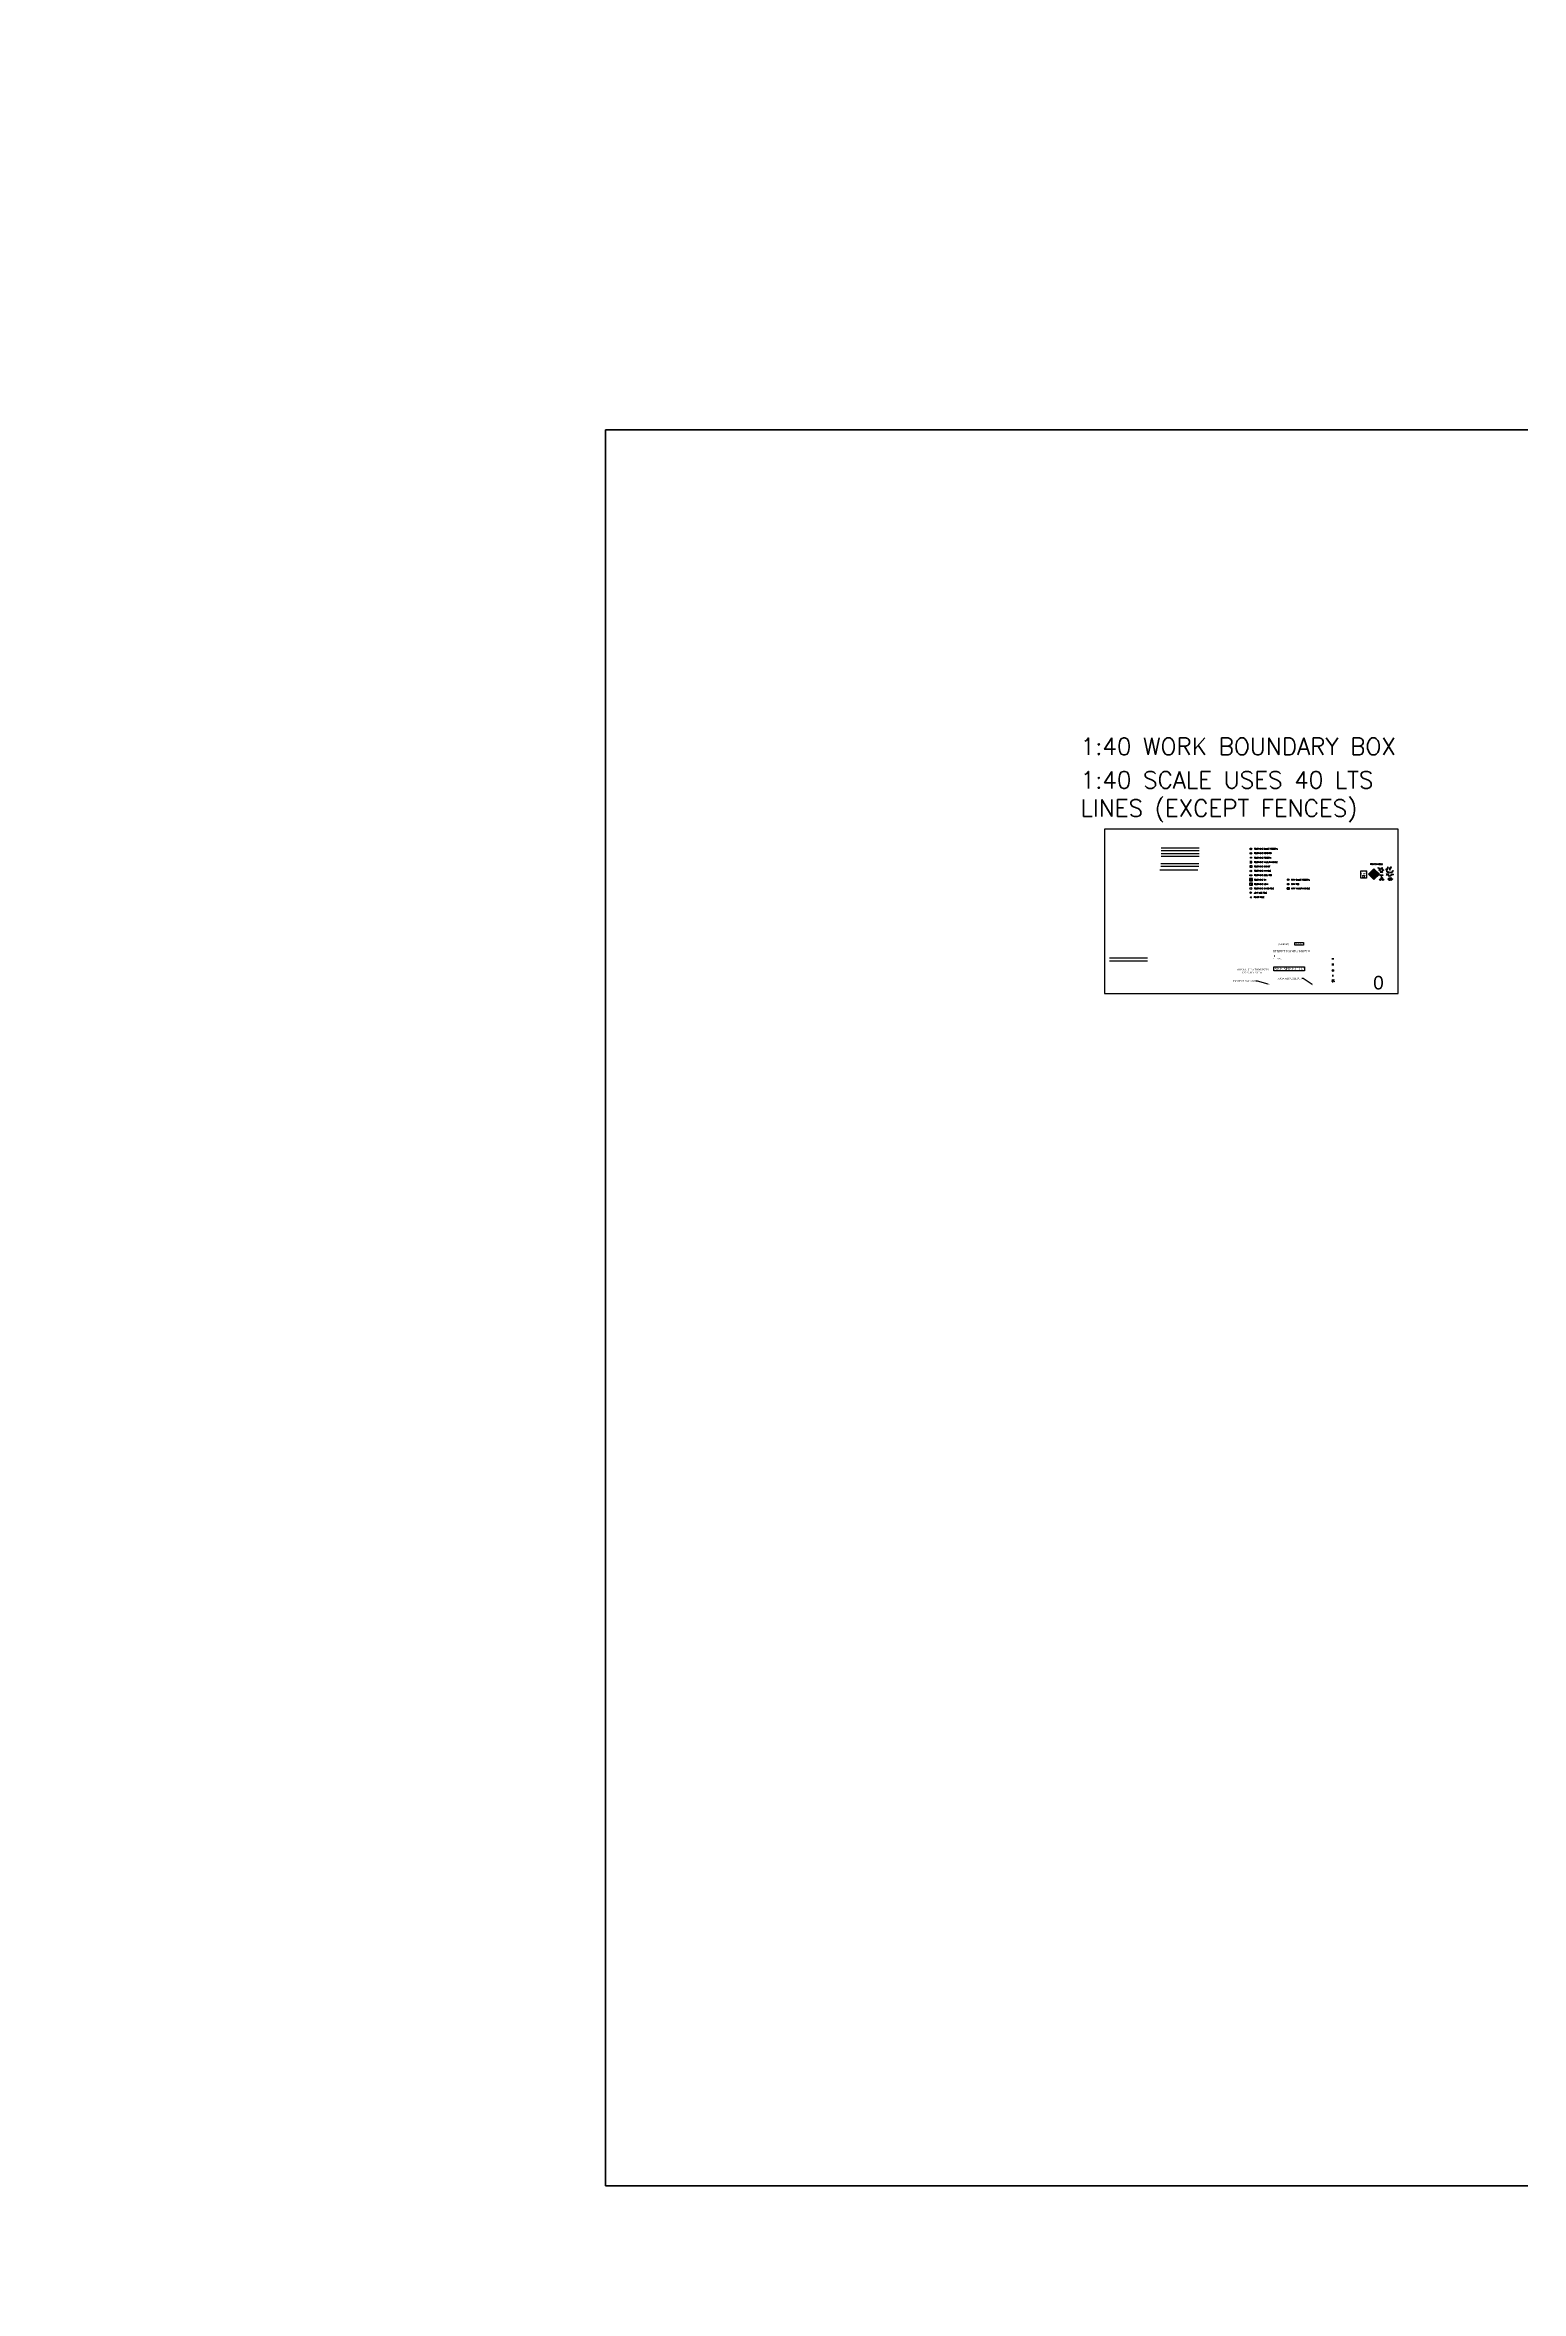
# Model space of a CAD drawing. Header units: feet. Extents: x 865220 to 2781189, y -2240498 to 970979.
# Drawn here: x 2764074 to 2767353, y 947088 to 952078 of the extents above; entities that cross this region are included whole.
import ezdxf
from ezdxf import colors
from ezdxf.entities.mleader import LeaderData, LeaderLine
from ezdxf.enums import TextEntityAlignment as Align
from ezdxf.lldxf.tags import DXFTag
from ezdxf.math import Vec2, Vec3

# ---------------------------------------------------------------- set-up
doc = ezdxf.new("R2010")
doc.units = ezdxf.units.FT
doc.header["$LTSCALE"] = 0.015
doc.header["$MEASUREMENT"] = 0
doc.set_wipeout_variables(frame=1)
for name, color, linetype in [('ADDRESS', 7, 'Continuous'), ('BOC', 7, 'BOC'), ('BORDER', 7, 'Continuous'), ('CATV STRUCT-EX', 30, 'CATV'), ('CENTER_LINE', 7, 'CL'), ('DETAIL', 7, 'Continuous'), ('DIMENSION-PROP', 7, 'Continuous'), ('EASEMENT', 7, 'EASEMENT'), ('ELEC STRUCT-EX', 1, 'Continuous'), ('EOP', 7, 'EOP'), ('F1', 112, 'F1'), ('FOOTAGE', 7, 'Continuous'), ('NOTES', 7, 'Continuous'), ('PUE', 7, 'PUE'), ('RUNNING LINE (AERIAL)', 10, 'Continuous'), ('RW', 174, 'RW'), ('STATIONING', 7, 'Continuous'), ('STREET NAME', 7, 'Continuous'), ('TAIL', 1, 'MST'), ('TEL LINE', 30, 'TEL'), ('TELEPHONE STRUCT-EX', 30, 'Continuous'), ('TELEPHONE STRUCT-PROP', 6, 'Continuous'), ('TRAFFIC LANE', 254, 'LANE')]:
    doc.layers.add(name, color=color, linetype=linetype)
doc.layers.add('RUNNING LINE (UNDERGROUND)', color=10, linetype='Continuous', lineweight=40)
doc.layers.add('WORK BOUNDARY', color=110, linetype='Continuous', lineweight=40)
doc.styles.add('Dimensions 100', font='arial.ttf')
doc.styles.add('Line', font='txt.shx', dxfattribs={"height": 3})
doc.styles.add('RS332', font='romans.shx', dxfattribs={"width": 0.8})
doc.styles.add('SIMPLEX', font='times.ttf', dxfattribs={"width": 0.8})
doc.styles.get("Standard").update_dxf_attribs({"font": 'times.ttf'})
doc.styles.add('Utilities', font='arial.ttf', dxfattribs={"height": 2.5})
tags = doc.linetypes.add('BOC', pattern='A,100,-5,["BOC",Line,S=1,R=0,X=0,Y=-1.5],-12', length=117).pattern_tags.tags
tags[6] = DXFTag(74, 10)
tags = doc.linetypes.add('CATV', pattern='A,20,-5,["CATV",Line,S=1,R=0,X=-2,Y=-1.5],-12', length=37).pattern_tags.tags
tags[6] = DXFTag(74, 10)
tags = doc.linetypes.add('CL', pattern='A,10,-8,8,-8,35,-8,8,-8,20,-5,["C/L",Line,S=1,R=0,X=0,Y=-1.5],-12,10', length=140).pattern_tags.tags
tags[22] = DXFTag(74, 10)
tags = doc.linetypes.add('EASEMENT', pattern='A,20,-4,4,-4,4,-4,4,-5,["ESMT",Line,S=1,R=0,X=-2,Y=-1.5],-12,4,-4', length=69).pattern_tags.tags
tags[18] = DXFTag(74, 10)
tags = doc.linetypes.add('EOP', pattern='A,100,-5,["EOP",Line,S=1,R=0,X=0,Y=-1.5],-12', length=117).pattern_tags.tags
tags[6] = DXFTag(74, 10)
tags = doc.linetypes.add('F1', pattern='A,15,-5,["F1",Line,S=1.5,R=0,X=0,Y=-1.5],-12', length=32).pattern_tags.tags
tags[6] = DXFTag(74, 10)
tags = doc.linetypes.add('LANE', pattern='A,10,-8,8,-8,8,-8,20,-5,["LANE",Line,S=1,R=0,X=0,Y=-1.5],-18,10', length=103).pattern_tags.tags
tags[18] = DXFTag(74, 10)
tags = doc.linetypes.add('MST', pattern='A,5,-5,5,-5,["TAIL",Line,S=1.5,R=0,X=0,Y=-1.5],-20', length=40).pattern_tags.tags
tags[10] = DXFTag(74, 10)
tags = doc.linetypes.add('PUE', pattern='A,20,-4,4,-4,4,-4,4,-5,["PUE",Line,S=1,R=0,X=0,Y=-1.5],-12,4,-4', length=69).pattern_tags.tags
tags[18] = DXFTag(74, 10)
tags = doc.linetypes.add('RW', pattern='A,10,-8,8,-8,8,-8,20,-5,["R/W",Line,S=1,R=0,X=0,Y=-1.5],-12,10', length=97).pattern_tags.tags
tags[18] = DXFTag(74, 10)
tags = doc.linetypes.add('TEL', pattern='A,20,-5,["T",Line,S=1,R=0,X=0,Y=-1.5],-12', length=37).pattern_tags.tags
tags[6] = DXFTag(74, 10)

# ---------------------------------------------------------------- blocks, each defined once
blk = doc.blocks.new("4'x4' BORE PIT")
at = {"color": 6}
blk.add_wipeout([(-2, 2), (2, 2), (2, -2), (-2, -2)], dxfattribs=at)
at = {"ltscale": 40, "true_color": 0xffffff}
h = blk.add_hatch(color=7, dxfattribs=at)
h.dxf.hatch_style = 1
h.paths.add_polyline_path([(-2, -2), (2, -2), (2, 2), (-2, 2)])
at = {"layer": 'RUNNING LINE (UNDERGROUND)', "color": 6, "lineweight": 0, "const_width": 0.3, "flags": 128}
blk.add_lwpolyline([(-2, 2), (2, 2), (2, -2), (-2, -2)], close=True, dxfattribs=at)
blk = doc.blocks.new('NEW HH')
at = {"ltscale": 40, "true_color": 0xffffff}
h = blk.add_hatch(color=7, dxfattribs=at)
h.dxf.hatch_style = 1
h.paths.add_polyline_path([(-0.06, -0.03, 0.414214), (-0.05, -0.05), (0.05, -0.05, 0.414214), (0.06, -0.03), (0.06, 0.03, 0.414214), (0.05, 0.05), (-0.05, 0.05, 0.414214), (-0.06, 0.03)])
at = {"layer": 'RUNNING LINE (UNDERGROUND)', "color": 6, "lineweight": 0, "const_width": 0.005, "flags": 128}
blk.add_lwpolyline([(-0.06, 0.03), (-0.06, -0.03, 0.414214), (-0.05, -0.05), (0.05, -0.05, 0.414214), (0.06, -0.03), (0.06, 0.03, 0.414214), (0.05, 0.05), (-0.05, 0.05, 0.414214)], format="xyb", close=True, dxfattribs=at)
at = {"layer": 'TELEPHONE STRUCT-PROP', "color": 18, "true_color": 0x000000, "style": 'Utilities'}
blk.add_text('HH', height=0.05, dxfattribs=at).set_placement((0, 0), align=Align.MIDDLE_CENTER)
blk = doc.blocks.new('Turn Arrow 1')
at = {"layer": 'TRAFFIC LANE'}
blk.add_lwpolyline([(6, 6.9, -0.414017), (1.6, 3.1), (1.5, 1.3, 0.414017), (7.8, 6.8), (8.7, 6.8), (7.1, 10), (5.1, 7)], format="xyb", close=True, dxfattribs=at).dxf.unprotected_set("ltscale", 0)
blk = doc.blocks.new('Turn Arrow 2')
at = {"layer": 'TRAFFIC LANE'}
blk.add_lwpolyline([(2.4, 4, -0.414017), (6.4, 8.3), (6.4, 10.1, 0.414017), (0.6, 4), (-0.3, 3.9), (1.6, 0.8), (3.3, 4)], format="xyb", close=True, dxfattribs=at).dxf.unprotected_set("ltscale", 0)
blk = doc.blocks.new('Turn Arrow Hybrid 1')
at = {"layer": 'TRAFFIC LANE', "ltscale": 10}
blk.add_lwpolyline([(26429.6, 28334.9), (26429.6, 28335.3), (26430.5, 28335.3), (26428.7, 28338.4), (26426.9, 28335.3), (26427.8, 28335.3), (26427.8, 28330.3), (26429.6, 28330.3), (26429.6, 28333.1)], dxfattribs=at)
blk.add_lwpolyline([(26429.6, 28334.9, -0.046171), (26430.7, 28334.9), (26430.7, 28335.9), (26433.8, 28334), (26430.6, 28332.2), (26430.6, 28333.2, 0.062647), (26429.6, 28333.1, 0.062647)], format="xyb", dxfattribs=at)
blk = doc.blocks.new('Turn Arrow Hybrid 2')
at = {"layer": 'TRAFFIC LANE', "ltscale": 10}
blk.add_lwpolyline([(26423.6, 28334.6, 0.046171), (26422.5, 28334.7), (26422.4, 28335.6), (26419.3, 28333.7), (26422.5, 28332), (26422.5, 28332.9, -0.062647), (26423.5, 28332.8, -0.062647)], format="xyb", dxfattribs=at)
blk.add_lwpolyline([(26423.6, 28334.6), (26423.6, 28335.1), (26422.7, 28335.1), (26424.4, 28338.2), (26426.3, 28335.1), (26425.3, 28335.1), (26425.3, 28330.1), (26423.5, 28330.1), (26423.5, 28332.8)], dxfattribs=at)
blk = doc.blocks.new('TELEPHONE BULLET PEDESTAL')
at = {"layer": 'TELEPHONE STRUCT-EX'}
for p, q in [((-0.9375, 0), (-1.875, 0)), ((-0.9375, 0), (-1.875, 0)), ((0, 1.875), (0, 0.9375)), ((0, 1.875), (0, 0.9375)), ((1.875, 0), (0.9375, 0)), ((1.875, 0), (0.9375, 0)), ((0, -0.9375), (0, -1.875)), ((0, -0.9375), (0, -1.875))]:
    blk.add_line(p, q, dxfattribs=at)
for radius in [1.875, 1.875, 0.9375, 0.9375]:
    blk.add_circle((0, 0), radius, dxfattribs=at)
blk = doc.blocks.new('TELEPHONE REPEATER')
at = {"layer": 'TELEPHONE STRUCT-EX'}
for p, q in [((0, 0.9), (-0.9, -0.4)), ((0, 0.9), (0, 1.9)), ((0.9, -0.4), (0, 0.9)), ((-0.9, -0.4), (-1.7, -0.7)), ((-0.9, -0.4), (0.9, -0.4)), ((0.9, -0.4), (1.7, -0.7))]:
    blk.add_line(p, q, dxfattribs=at)
blk.add_circle((0, 0), 1.88, dxfattribs=at)
blk = doc.blocks.new('TELPED')
at = {"linetype": 'Continuous', "flags": 128}
blk.add_lwpolyline([(0.3, 0.3), (0.3, -0.3), (-0.3, -0.3), (-0.3, 0.3)], close=True, dxfattribs=at)
blk = doc.blocks.new('TELEPHONE PEDESTAL')
at = {"layer": 'TELEPHONE STRUCT-EX'}
for p, q in [((-1.1, 1.1), (1.1, -1.1)), ((1.1, 1.1), (-1.1, -1.1))]:
    blk.add_line(p, q, dxfattribs=at)
at = {"layer": 'TELEPHONE STRUCT-EX', "xscale": 4, "yscale": 4, "zscale": 4}
blk.add_blockref('TELPED', (0, 0), dxfattribs=at)
blk = doc.blocks.new('TELEPHONE MANHOLE')
at = {"layer": 'TELEPHONE STRUCT-EX'}
blk.add_circle((0, 0), 1.76, dxfattribs=at)
at = {"layer": 'TELEPHONE STRUCT-EX', "style": 'SIMPLEX'}
blk.add_text('T', height=2, dxfattribs=at).set_placement((0, 0), align=Align.MIDDLE_CENTER)
blk = doc.blocks.new('SAI')
at = {"layer": 'TELEPHONE STRUCT-EX'}
for p, q in [((3.5, 2.5), (-3.5, 2.5)), ((-3.5, 2.5), (-3.5, -2.5)), ((-3, 1), (-3, -1)), ((-2.5, 1.5), (2.5, -1.5)), ((-2.5, -1.5), (2.5, 1.5)), ((1, 2), (-1, 2)), ((3, -1), (3, 1)), ((3.5, -2.5), (3.5, 2.5)), ((-3.5, -2.5), (3.5, -2.5)), ((-1, -2), (1, -2))]:
    blk.add_line(p, q, dxfattribs=at)
blk = doc.blocks.new('TELEPHONE CABINET')
at = {"layer": 'TELEPHONE STRUCT-EX', "linetype": 'Continuous'}
blk.add_lwpolyline([(-2.6, -1.6), (2.6, -1.6), (2.6, 1.6), (-2.6, 1.6)], close=True, dxfattribs=at)
at = {"layer": 'TELEPHONE STRUCT-EX', "style": 'SIMPLEX', "width": 0.8}
blk.add_text('T', height=2.6, dxfattribs=at).set_placement((0, 0), align=Align.MIDDLE_CENTER)
blk = doc.blocks.new('TELEPHONE COOL PED')
at = {"layer": 'TELEPHONE STRUCT-EX'}
for p, q in [((-1.5, 1.2), (-1.5, -1.2)), ((-0.7, 1.2), (-0.7, -1.2)), ((0.7, 1.2), (0.7, -1.2)), ((1.5, 1.2), (1.5, -1.2))]:
    blk.add_line(p, q, dxfattribs=at)
at = {"layer": 'TELEPHONE STRUCT-EX', "flags": 128}
for points in [[(2.5, 1.4), (2.5, -1.4), (-2.5, -1.4), (-2.5, 1.4)], [(2.3, 1.2), (2.3, -1.2), (-2.3, -1.2), (-2.3, 1.2)]]:
    blk.add_lwpolyline(points, close=True, dxfattribs=at)
blk = doc.blocks.new('TELEPHONE USAM')
at = {"layer": 'TELEPHONE STRUCT-EX'}
for p, q in [((-3.5, 2.5), (-3.5, -2.5)), ((3.5, 2.5), (-3.5, 2.5)), ((2.5, 1.5), (-3.5, 1.5)), ((2.5, -1.5), (2.5, 1.5)), ((3.5, -2.5), (3.5, 2.5)), ((-3.5, -1.5), (2.5, -1.5)), ((-3.5, -2.5), (3.5, -2.5))]:
    blk.add_line(p, q, dxfattribs=at)
at = {"layer": 'TELEPHONE STRUCT-EX', "style": 'SIMPLEX', "width": 0.8}
blk.add_text('USAM', height=1.5, dxfattribs=at).set_placement((-2.8, -0.8))
blk = doc.blocks.new('TELEPHONE OWNED POLE')
at = {"layer": 'TELEPHONE STRUCT-EX'}
blk.add_circle((0, 0), 2, dxfattribs=at)
blk = doc.blocks.new('CATV PED')
at = {"layer": 'CATV STRUCT-EX', "flags": 128}
blk.add_lwpolyline([(1.5, -1.5), (-1.5, -1.5), (-1.5, 1.5), (1.5, 1.5)], close=True, dxfattribs=at)
at = {"layer": 'CATV STRUCT-EX', "style": 'SIMPLEX', "width": 0.8}
blk.add_text('TV', height=2, dxfattribs=at).set_placement((0, 0), align=Align.MIDDLE_CENTER)
blk = doc.blocks.new('CATV VAULT - HH')
at = {"layer": 'CATV STRUCT-EX'}
for p, q in [((-2.5, -1.2), (-2.5, 1.2)), ((-2.3, -1.2), (-2.3, 1.2)), ((-1.9, 1.9), (1.9, 1.9)), ((-1.9, 1.7), (1.9, 1.7)), ((2.3, -1.2), (2.3, 1.2)), ((2.5, -1.2), (2.5, 1.2)), ((-1.9, -1.7), (1.9, -1.7)), ((-1.9, -1.9), (1.9, -1.9))]:
    blk.add_line(p, q, dxfattribs=at)
for centre, radius, start, end in [((-1.9, 1.2), 0.625, 90, 180), ((-1.9, 1.2), 0.475, 90, 180), ((1.9, 1.2), 0.625, 0, 90), ((1.9, 1.2), 0.475, 0, 90), ((-1.9, -1.2), 0.625, 180, 270), ((-1.9, -1.2), 0.475, 180, 270), ((1.9, -1.2), 0.475, 270, 0), ((1.9, -1.2), 0.625, 270, 0)]:
    blk.add_arc(centre, radius, start, end, dxfattribs=at)
at = {"layer": 'CATV STRUCT-EX', "style": 'SIMPLEX', "width": 0.8}
blk.add_text('TV', height=2.6, dxfattribs=at).set_placement((0, 0), align=Align.MIDDLE_CENTER)
blk = doc.blocks.new('CATV BULLET PEDESTAL')
at = {"layer": 'CATV STRUCT-EX'}
for p, q in [((-0.9375, 0), (-1.875, 0)), ((-0.9375, 0), (-1.875, 0)), ((0, 1.875), (0, 0.9375)), ((0, 1.875), (0, 0.9375)), ((1.875, 0), (0.9375, 0)), ((1.875, 0), (0.9375, 0)), ((0, -0.9375), (0, -1.875)), ((0, -0.9375), (0, -1.875))]:
    blk.add_line(p, q, dxfattribs=at)
for radius in [1.875, 1.875, 0.9375, 0.9375]:
    blk.add_circle((0, 0), radius, dxfattribs=at)
blk = doc.blocks.new('Power Pole')
at = {"layer": 'ELEC STRUCT-EX'}
for p, q in [((1.4, 1.4), (-1.4, -1.4)), ((-1.4, 1.4), (1.4, -1.4))]:
    blk.add_line(p, q, dxfattribs=at)
blk = doc.blocks.new('EX HH')
at = {"ltscale": 40, "true_color": 0xffffff}
h = blk.add_hatch(color=7, dxfattribs=at)
h.dxf.hatch_style = 1
h.paths.add_polyline_path([(-0.06, -0.03, 0.414214), (-0.05, -0.05), (0.05, -0.05, 0.414214), (0.06, -0.03), (0.06, 0.03, 0.414214), (0.05, 0.05), (-0.05, 0.05, 0.414214), (-0.06, 0.03)])
at = {"color": 30, "const_width": 0.005, "flags": 128}
blk.add_lwpolyline([(-0.06, 0.03), (-0.06, -0.03, 0.414214), (-0.05, -0.05), (0.05, -0.05, 0.414214), (0.06, -0.03), (0.06, 0.03, 0.414214), (0.05, 0.05), (-0.05, 0.05, 0.414214)], format="xyb", close=True, dxfattribs=at)
at = {"layer": 'RUNNING LINE (UNDERGROUND)', "color": 7, "lineweight": -3, "flags": 128}
blk.add_lwpolyline([(-0.05, 0.03), (-0.05, -0.03, 0.414214), (-0.05, -0.04), (0.05, -0.04, 0.414214), (0.05, -0.03), (0.05, 0.03, 0.414214), (0.05, 0.04), (-0.05, 0.04, 0.414214)], format="xyb", close=True, dxfattribs=at)
at = {"layer": 'TELEPHONE STRUCT-PROP', "color": 30, "style": 'Utilities'}
blk.add_text('HH', height=0.05, dxfattribs=at).set_placement((0, 0), align=Align.MIDDLE_CENTER)
blk = doc.blocks.new('*U60')
at = {"ltscale": 40, "true_color": 0xffffff}
h = blk.add_hatch(color=7, dxfattribs=at)
h.dxf.hatch_style = 1
h.paths.add_polyline_path([(0, -13.5), (13.5, 0), (0, 13.5), (-13.5, 0)])
at = {"color": 18, "lineweight": 25, "ltscale": 40, "true_color": 0x000000}
for points in [[(-13.5, 0), (0, 13.5), (13.5, 0), (0, -13.5)], [(-12.1, 0), (0, 12.1), (12.1, 0), (0, -12.1)]]:
    blk.add_lwpolyline(points, close=True, dxfattribs=at)
at = {"layer": 'NOTES', "color": 18, "lineweight": 25, "ltscale": 10, "true_color": 0x000000, "insert": (-3.4, 5.6), "char_height": 3.2, "attachment_point": 1, "style": 'RS332'}
blk.add_mtext_dynamic_manual_height_columns('\\pxqc;MP', width=7.621, gutter_width=24, heights=[0], dxfattribs=at)
at = {"layer": 'NOTES', "color": 18, "lineweight": 25, "ltscale": 3, "true_color": 0x000000, "style": 'RS332', "width": 0.8}
blk.add_attdef('X.XXX', text='', height=3, dxfattribs=at).set_placement((0, -3.1), align=Align.CENTER)
blk = doc.blocks.new('SPEED LIMIT')
at = {"color": 7}
blk.add_wipeout([(-11.7, 14.6), (11.7, 14.6), (11.7, -14.6), (-11.7, -14.6)], dxfattribs=at)
at = {"layer": 'NOTES', "color": 7, "ltscale": 10, "const_width": 0.3}
blk.add_lwpolyline([(-11.7, 14.6), (11.7, 14.6), (11.7, -14.6), (-11.7, -14.6)], close=True, dxfattribs=at)
at = {"layer": 'NOTES', "color": 7, "ltscale": 10}
blk.add_lwpolyline([(-10.6, 13.5), (10.6, 13.5), (10.6, -13.5), (-10.6, -13.5)], close=True, dxfattribs=at)
at = {"layer": 'NOTES', "color": 7, "ltscale": 10, "insert": (-6.5, 12.2), "char_height": 4.5, "attachment_point": 1, "style": 'RS332'}
blk.add_mtext_dynamic_manual_height_columns('\\pxqc;{\\fArial|b0|i0|c0|p34;\\T1.15;SPEED LIMIT}', width=13.46, gutter_width=30, heights=[0], dxfattribs=at)
at = {"layer": 'NOTES', "color": 7, "lineweight": 30, "ltscale": 3, "style": 'RS332', "width": 0.8}
blk.add_attdef('X', text='', height=8.5, dxfattribs=at).set_placement((-0.1, -11.3), align=Align.CENTER)
blk = doc.blocks.new('Traffic Arrow')
at = {"layer": 'TRAFFIC LANE'}
blk.add_lwpolyline([(9, 0.9), (4, 0.9), (4, 1.8), (0.9, 0), (4, -1.8), (4, -0.9), (9, -0.9)], close=True, dxfattribs=at).dxf.unprotected_set("ltscale", 0)
blk = doc.blocks.new('bike')
at = {"layer": 'TRAFFIC LANE', "flags": 128}
for points in [[(-0.3, 1.8), (-1.8, 0.3)], [(-1.8, 0.3), (-1.5, 0)], [(0.6, 0.8), (-0.1, 1.4), (-1.5, 0)], [(-0.8, -0.7), (-1, 0.1), (0.6, 0.8)], [(0.5, 0.2), (-0.5, -1.2), (-0.1, -1.5), (1.4, 0.7), (-0.1, 1.9)], [(-0.3, -0.6), (-0.5, -0.2), (0.5, 0.2)], [(-0.8, -0.7), (-0.3, -0.6)]]:
    blk.add_lwpolyline(points, dxfattribs=at).dxf.unprotected_set("ltscale", 0)
at = {"layer": 'TRAFFIC LANE'}
for centre in [(-2.2, -1.7), (1.7, -1.7)]:
    blk.add_circle(centre, 1.22, dxfattribs=at).dxf.unprotected_set("ltscale", 0)
blk.add_arc((-0.4, 2.3), 0.466, 312.5021, 278.9197, dxfattribs=at).dxf.unprotected_set("ltscale", 0)
blk = doc.blocks.new('JOINT USE POLE')
at = {"layer": 'TELEPHONE STRUCT-EX', "color": 0}
for p, q in [((1.4, 1.4), (-1.4, -1.4)), ((-1.4, 1.4), (1.4, -1.4))]:
    blk.add_line(p, q, dxfattribs=at)
blk.add_circle((0, 0), 2, dxfattribs=at)
blk = doc.blocks.new('Proposed FlowerPot')
at = {"lineweight": 5, "ltscale": 100, "true_color": 0xffffff}
h = blk.add_hatch(color=7, dxfattribs=at)
h.dxf.hatch_style = 1
h.paths.add_polyline_path([(-0.06, 0, 0.414214), (0, -0.06, 0.414214), (0.06, 0, 0.414214), (0, 0.06, 0.414214)])
at = {"lineweight": 5, "ltscale": 100}
blk.add_circle((0, 0), 0.0604, dxfattribs=at)
at = {"layer": 'RUNNING LINE (UNDERGROUND)', "color": 6, "lineweight": 5, "const_width": 0.00907, "flags": 128}
blk.add_lwpolyline([(-0.06, 0, -0.414214), (0, 0.06, -0.414214), (0.06, 0, -0.414214), (0, -0.06, -0.414214), (-0.06, 0)], format="xyb", dxfattribs=at)
at = {"color": 18, "linetype": 'ByBlock', "lineweight": 5, "ltscale": 100, "true_color": 0x000000, "style": 'Dimensions 100'}
blk.add_text('F', height=0.0744, dxfattribs=at).set_placement((-0.03, -0.04))
blk = doc.blocks.new('PFP')
at = {"color": 6}
blk.add_wipeout([(-0.12, 0.12), (0.12, 0.12), (0.12, -0.12), (-0.12, -0.12)], dxfattribs=at)
at = {"ltscale": 40, "true_color": 0xffffff}
h = blk.add_hatch(color=7, dxfattribs=at)
h.dxf.hatch_style = 1
h.paths.add_polyline_path([(-0.12, -0.12), (0.12, -0.12), (0.12, 0.12), (-0.12, 0.12)])
at = {"layer": 'RUNNING LINE (UNDERGROUND)', "color": 6, "lineweight": 0, "const_width": 0.0181, "flags": 128}
blk.add_lwpolyline([(-0.12, 0.12), (0.12, 0.12), (0.12, -0.12), (-0.12, -0.12)], close=True, dxfattribs=at)
at = {"layer": 'RUNNING LINE (UNDERGROUND)', "color": 18, "lineweight": 0, "true_color": 0x000000, "const_width": 0.0181, "flags": 128}
for points in [[(-0.08, -0.08), (0.08, 0.08)], [(-0.08, 0.08), (0.08, -0.08)]]:
    blk.add_lwpolyline(points, dxfattribs=at)
blk = doc.blocks.new('*U65')
at = {"ltscale": 40}
h = blk.add_hatch(color=6, dxfattribs=at)
h.dxf.hatch_style = 1
h.paths.add_polyline_path([(0.12, -0.04), (0.12, 0.04, 0.307805), (0.04, 0.12), (-0.04, 0.12, 0.307805), (-0.12, 0.04), (-0.12, -0.04, 0.307805), (-0.04, -0.12), (0.04, -0.12, 0.307805)])
at = {"ltscale": 100, "true_color": 0x000000}
h = blk.add_hatch(color=18, dxfattribs=at)
h.dxf.hatch_style = 1
h.paths.add_polyline_path([(0.12, -0.12), (0.12, -0.04, -0.307805), (0.04, -0.12)])
h.paths.add_polyline_path([(-0.12, -0.04), (-0.12, -0.12), (-0.04, -0.12, -0.307805)])
h.paths.add_polyline_path([(-0.12, 0.12), (-0.12, 0.04, -0.307805), (-0.04, 0.12)])
h.paths.add_polyline_path([(0.12, 0.04), (0.12, 0.12), (0.04, 0.12, -0.307805)])
at = {"color": 18, "ltscale": 100, "true_color": 0x000000, "flags": 128}
for points in [[(-0.12, 0.12), (-0.04, 0.12, 0.307805), (-0.12, 0.04), (-0.12, 0.12)], [(0.12, 0.12), (0.04, 0.12, -0.307805), (0.12, 0.04), (0.12, 0.12)], [(-0.12, -0.12), (-0.04, -0.12, -0.307805), (-0.12, -0.04), (-0.12, -0.12)], [(0.12, -0.12), (0.04, -0.12, 0.307805), (0.12, -0.04), (0.12, -0.12)]]:
    blk.add_lwpolyline(points, format="xyb", dxfattribs=at)
at = {"color": 7, "lineweight": 50, "ltscale": 100, "true_color": 0xffffff, "flags": 128}
for points in [[(-0.04, 0), (0.04, 0)], [(0, -0.04), (0, 0.04)]]:
    blk.add_lwpolyline(points, dxfattribs=at)

msp = doc.modelspace()

# ---------------------------------------------------------------- linework, layer by layer
at = {"layer": 'BOC', "ltscale": 40, "flags": 128}
msp.add_lwpolyline([(2766553.3, 950281.7), (2766637.6, 950281.7)], dxfattribs=at)
at = {"layer": 'CENTER_LINE', "ltscale": 40, "flags": 128}
msp.add_lwpolyline([(2766553.3, 950293.7), (2766637.6, 950293.7)], dxfattribs=at)
at = {"layer": 'EASEMENT', "ltscale": 40, "flags": 128}
msp.add_lwpolyline([(2766552.5, 950253.3), (2766636.8, 950253.3)], dxfattribs=at)
at = {"layer": 'EOP', "ltscale": 40, "flags": 128}
msp.add_lwpolyline([(2766553.3, 950287.7), (2766637.6, 950287.7)], dxfattribs=at)
at = {"layer": 'F1', "ltscale": 40, "flags": 128}
msp.add_lwpolyline([(2766439, 950043.3), (2766523.3, 950043.3)], dxfattribs=at)
at = {"layer": 'PUE', "ltscale": 40, "flags": 128}
msp.add_lwpolyline([(2766552.5, 950259.3), (2766636.8, 950259.3)], dxfattribs=at)
at = {"layer": 'RW', "ltscale": 40, "flags": 128}
msp.add_lwpolyline([(2766553.3, 950275.7), (2766637.6, 950275.7)], dxfattribs=at)
at = {"layer": 'TAIL', "ltscale": 100, "flags": 128}
msp.add_lwpolyline([(2766439, 950049.3), (2766523.3, 950049.3)], dxfattribs=at)
at = {"layer": 'TEL LINE', "ltscale": 40, "flags": 128}
msp.add_lwpolyline([(2766550.4, 950245.2), (2766634.7, 950245.2)], dxfattribs=at)
at = {"layer": 'WORK BOUNDARY', "lineweight": 50}
msp.add_lwpolyline([(2765319.5, 951222.6), (2777521.2, 951222.6), (2777521.2, 947321.9), (2765319.5, 947321.9)], close=True, dxfattribs=at)

# ---------------------------------------------------------------- block references
at = {"xscale": 0.9036914640000002, "yscale": 0.9036914640000002, "zscale": 0.9036914640000002}
msp.add_blockref('*U60', (2767025.9, 950235.5), dxfattribs=at).add_auto_attribs({'X.XXX': 'XX.XXX'})
at = {"yscale": 0.7500000000000001, "zscale": 0.7500000000000001}
for name, p, xscale in [('Turn Arrow 2', (2767040, 950242.4), -0.7500000000000001), ('Turn Arrow 1', (2767048.6, 950242.7), -0.7500000000000001), ('Turn Arrow 1', (2767051.5, 950244), 0.7500000000000001), ('Turn Arrow Hybrid 2', (2747242.5, 928974.1), 0.7500000000000001), ('Turn Arrow 2', (2767060.1, 950243.8), 0.7500000000000001), ('Turn Arrow Hybrid 1', (2747242.5, 928974.1), 0.7500000000000001)]:
    msp.add_blockref(name, p, dxfattribs=dict(at, xscale=xscale))
for name, p, xscale, rotation in [('Turn Arrow 2', (2767052.7, 950235.8), 0.7500000000000001, 270), ('Turn Arrow 1', (2767053, 950244.4), 0.7500000000000001, 270), ('Turn Arrow 1', (2767069.5, 950244.4), -0.7500000000000001, 90), ('Turn Arrow 2', (2767069.8, 950235.8), -0.7500000000000001, 90)]:
    msp.add_blockref(name, p, dxfattribs=dict(at, xscale=xscale, rotation=rotation))
msp.add_blockref('Power Pole', (2766752.7, 950184.1))
at = {"layer": 'CATV STRUCT-EX', "xscale": 0.9768868823137693, "yscale": 0.9768868823137693, "zscale": 0.9768868823137693}
for name, p in [('CATV VAULT - HH', (2766835.7, 950203.7)), ('CATV BULLET PEDESTAL', (2766835.7, 950223.2)), ('CATV PED', (2766835.7, 950213.4))]:
    msp.add_blockref(name, p, dxfattribs=at)
at = {"layer": 'DETAIL', "yscale": 0.75, "zscale": 0.75, "rotation": 180}
for p, xscale in [((2767038.8, 950233.3), -0.75), ((2767046.5, 950240.8), 0.75)]:
    msp.add_blockref('Traffic Arrow', p, dxfattribs=dict(at, xscale=xscale))
at = {"layer": 'DIMENSION-PROP', "xscale": 0.9768868823137693, "yscale": 0.9768868823137693, "zscale": 0.9768868823137693}
for name, p in [('TELEPHONE OWNED POLE', (2766752.7, 950203.7)), ('JOINT USE POLE', (2766752.2, 950194.3))]:
    msp.add_blockref(name, p, dxfattribs=at)
at = {"layer": 'TELEPHONE STRUCT-EX'}
for name, p, xscale, yscale, zscale in [('EX HH', (2766752.8, 950262.2), 40, 40, 40), ('TELEPHONE BULLET PEDESTAL', (2766752.7, 950291.6), 0.9768868823137693, 0.9768868823137693, 0.9768868823137693), ('TELEPHONE REPEATER', (2766752.7, 950281.8), 0.9768868823137693, 0.9768868823137693, 0.9768868823137693), ('TELEPHONE PEDESTAL', (2766752.7, 950272), 0.9768868823137693, 0.9768868823137693, 0.9768868823137693), ('SAI', (2766752.7, 950223.2), 0.9768868823137693, 0.9768868823137693, 0.9768868823137693), ('TELEPHONE USAM', (2766752.7, 950213.4), 0.9768868823137693, 0.9768868823137693, 0.9768868823137693), ('TELEPHONE CABINET', (2766752.7, 950252.5), 0.9768868823137693, 0.9768868823137693, 0.9768868823137693), ('TELEPHONE COOL PED', (2766752.7, 950233), 0.9768868823137693, 0.9768868823137693, 0.9768868823137693), ('TELEPHONE MANHOLE', (2766752.6, 950242.5), 0.9768868823137693, 0.9768868823137693, 0.9768868823137693)]:
    msp.add_blockref(name, p, dxfattribs=dict(at, xscale=xscale, yscale=yscale, zscale=zscale))
at = {"layer": 'TRAFFIC LANE', "xscale": 1.504757717259673, "yscale": 1.504757717259673, "zscale": 1.504757717259673}
msp.add_blockref('bike', (2767043.7, 950225.9), dxfattribs=at)

# ---------------------------------------------------------------- texts
at = {"layer": 'BORDER', "style": 'RS332', "width": 0.8}
for s, height, p in [('TELEPHONE BULLET PEDESTAL', 2.931, (2766759.8, 950291.6)), ('TELEPHONE REPEATER', 2.931, (2766759.8, 950281.8)), ('TELEPHONE PEDESTAL', 2.931, (2766759.8, 950272)), ('TELEPHONE VAULT/HANDHOLE', 2.931, (2766759.8, 950262.3)), ('TELEPHONE CABINET', 2.931, (2766759.8, 950252.5)), ('TELEPHONE MANHOLE', 2.931, (2766759.8, 950242.7)), ('TELEPHONE COOL PED', 2.931, (2766759.8, 950233)), ('TELEPHONE SAI', 2.931, (2766759.8, 950223.2)), ('TELEPHONE USAM', 2.931, (2766759.8, 950213.4)), ('TELEPHONE OWNED POLE', 2.931, (2766759.8, 950203.7)), ('CATV BULLET PEDESTAL', 2.931, (2766842.8, 950223.2)), ('CATV PED', 2.93, (2766842.8, 950213.4)), ('CATV VAULT/HANDHOLE', 2.931, (2766842.8, 950203.7)), ('JOINT USE POLE', 2.931, (2766759.8, 950193.9)), ('POWER POLE', 2.93, (2766759.8, 950184.1))]:
    msp.add_text(s, height=height, dxfattribs=at).set_placement(p, align=Align.MIDDLE_LEFT)
at = {"layer": 'WORK BOUNDARY', "ltscale": 3, "style": 'Utilities'}
msp.add_text('0', height=30, dxfattribs=at).set_placement((2767024.4, 949979.5))
at = {"layer": 'WORK BOUNDARY', "char_height": 37.657, "attachment_point": 1}
for s, width, insert in [('\\pxql;{\\Fromans|c0;1:40 WORK BOUNDARY BOX}', 809.168, (2766374.5, 950538.1)), ('{\\Fromans|c0;1:40 SCALE USES 40 LTS LINES (EXCEPT FENCES)}', 774.584, (2766374.5, 950463.8))]:
    msp.add_mtext_dynamic_manual_height_columns(s, width=width, gutter_width=20083.7, heights=[0], dxfattribs=dict(at, insert=insert))

# ---------------------------------------------------------------- next in the draw order: block references
at = {"layer": 'RUNNING LINE (AERIAL)', "xscale": 0.6, "yscale": 0.6, "zscale": 0.6}
msp.add_blockref('SPEED LIMIT', (2767003.3, 950235), dxfattribs=at).add_auto_attribs({'X': 'XX'})

# ---------------------------------------------------------------- next in the draw order: linework, layer by layer
at = {"layer": 'WORK BOUNDARY', "lineweight": -3}
msp.add_lwpolyline([(2766427.5, 949970.4), (2767079.5, 949970.4), (2767079.5, 950335.5), (2766427.5, 950335.5)], close=True, dxfattribs=at)

# ---------------------------------------------------------------- next in the draw order: texts
at = {"layer": 'BORDER', "style": 'RS332', "width": 0.8}
msp.add_text('ROAD SYMBOLS', height=2.931, dxfattribs=at).set_placement((2767018.3, 950257.9), align=Align.MIDDLE_LEFT)

# ---------------------------------------------------------------- next in the draw order: block references
at = {"xscale": 1.008214499303968, "yscale": 1.008214499303968, "zscale": 1.008214499303968}
msp.add_blockref("4'x4' BORE PIT", (2766934.7, 950010), dxfattribs=at)

# ---------------------------------------------------------------- next in the draw order: texts
at = {"layer": 'STATIONING', "ltscale": 5, "insert": (2766803.5, 950051.3), "char_height": 3, "width": 9.516, "attachment_point": 2, "rotation": 90, "bg_fill": 3, "box_fill_scale": 1.5, "bg_fill_color": 256, "bg_fill_true_color": 13158600, "bg_fill_transparency": 0}
msp.add_mtext('\\pxqc;0+00', dxfattribs=at)

# ---------------------------------------------------------------- next in the draw order: block references
for name, p, xscale, yscale, zscale in [('PFP', (2766934.7, 950034.6), 19.58057085319607, 19.58057085319607, 19.58057085319607), ('*U65', (2766935.2, 949998.5), 18, 18, 18)]:
    msp.add_blockref(name, p, dxfattribs=dict(xscale=xscale, yscale=yscale, zscale=zscale))

# ---------------------------------------------------------------- next in the draw order: texts
at = {"layer": 'DETAIL', "ltscale": 5, "insert": (2766825.5, 950081.5), "char_height": 3, "width": 17.859, "attachment_point": 2, "bg_fill": 3, "box_fill_scale": 1.5, "bg_fill_color": 256, "bg_fill_true_color": 13158600, "bg_fill_transparency": 0}
msp.add_mtext('\\pxqc;(ASPHALT)', dxfattribs=at)
at = {"layer": 'STATIONING', "ltscale": 5, "insert": (2766816.7, 950049.6), "char_height": 3, "width": 9.516, "attachment_point": 2, "bg_fill": 3, "box_fill_scale": 1.5, "bg_fill_color": 256, "bg_fill_true_color": 13158600, "bg_fill_transparency": 0}
msp.add_mtext('\\pxqc;0+00', dxfattribs=at)

# ---------------------------------------------------------------- next in the draw order: block references
at = {"xscale": 40, "yscale": 40, "zscale": 40}
msp.add_blockref('NEW HH', (2766934.6, 950047.3), dxfattribs=at)

# ---------------------------------------------------------------- next in the draw order: texts
at = {"layer": 'DETAIL', "ltscale": 5, "insert": (2766837.9, 950028.4), "char_height": 6.4, "attachment_point": 2, "bg_fill": 19, "box_fill_scale": 1.25, "bg_fill_color": 256, "bg_fill_transparency": 0}
msp.add_mtext('SEE SHEET  07', dxfattribs=at)
at = {"layer": 'FOOTAGE', "ltscale": 40, "insert": (2766859.7, 950080.6), "char_height": 4, "width": 17.345, "attachment_point": 5, "bg_fill": 19, "box_fill_scale": 1.25, "bg_fill_color": 256, "bg_fill_transparency": 0}
msp.add_mtext("\\pxqc;XXX'", dxfattribs=at)

# ---------------------------------------------------------------- next in the draw order: leaders
at = {"layer": 'DETAIL', "ltscale": 5}
ml = msp.add_multileader_mtext('Standard', dxfattribs=at)
ml.set_content('PROPOSED CALLOUT', color=256)
ml.set_leader_properties()
ml.build(insert=Vec2(0, 0))
ml.multileader.update_dxf_attribs({"has_text_frame": 1, "text_left_attachment_type": 2, "text_right_attachment_type": 2, "dogleg_length": 3})
ctx = ml.context
ctx.base_point, ctx.char_height, ctx.landing_gap_size, ctx.plane_origin = Vec3(2766812.1, 950004), 3.5, 1, Vec3(2766916.4, 950020.8)
ctx.left_attachment, ctx.right_attachment, ctx.text_align_type = 2, 2, 1
notes = []
notes.append((ctx, [(0, (1, 1, 0), (2766868.7, 950004), (-1, 0), 3, [(0, [(2766892.1, 949987.8)], 0, [])])]))
ctx.mtext.insert, ctx.mtext.alignment, ctx.mtext.flow_direction = Vec3(2766838.9, 950005.7), 2, 5
ctx.mtext.has_bg_fill, ctx.mtext.bg_color, ctx.mtext.bg_scale_factor, ctx.mtext.bg_transparency, ctx.mtext.use_window_bg_color = 1, -1027028792, 1.5, 0, 1
for ctx, leaders in notes:
    for number, flags, end, landing, length, lines in leaders:
        leader = LeaderData()
        leader.index, (leader.has_last_leader_line, leader.has_dogleg_vector, leader.attachment_direction) = number, flags
        leader.last_leader_point, leader.dogleg_vector, leader.dogleg_length = Vec3(end), Vec3(landing), length
        for number, points, colour, breaks in lines:
            line = LeaderLine()
            line.index, line.vertices, line.color, line.breaks = number, Vec3.list(points), colors.encode_raw_color(colour), breaks
            leader.lines.append(line)
        ctx.leaders.append(leader)

# ---------------------------------------------------------------- next in the draw order: texts
at = {"layer": 'ADDRESS', "ltscale": 5, "insert": (2766755.6, 950025.6), "char_height": 4, "attachment_point": 2, "bg_fill": 3, "box_fill_scale": 1.5, "bg_fill_color": 256, "bg_fill_true_color": 13158600, "bg_fill_transparency": 0}
msp.add_mtext('\\pxqc;PARCEL: 012345656556798\\P123 MAIN ST  W', dxfattribs=at)

# ---------------------------------------------------------------- next in the draw order: leaders
at = {"layer": 'DETAIL', "ltscale": 5}
ml = msp.add_multileader_mtext('Standard', dxfattribs=at)
ml.set_content('EXISTING CALLOUT', color=256)
ml.set_leader_properties()
ml.build(insert=Vec2(0, 0))
ml.multileader.update_dxf_attribs({"text_left_attachment_type": 2, "text_right_attachment_type": 2, "dogleg_length": 3})
ctx = ml.context
ctx.base_point, ctx.char_height, ctx.landing_gap_size, ctx.plane_origin = Vec3(2766713.1, 949997.6), 3.5, 1, Vec3(2766787.5, 949986.1)
ctx.left_attachment, ctx.right_attachment, ctx.text_align_type = 2, 2, 1
notes = []
notes.append((ctx, [(0, (1, 1, 0), (2766767.1, 949997.6), (-1, 0), 3, [(0, [(2766795.2, 949989.9)], 0, [])])]))
ctx.mtext.insert, ctx.mtext.alignment, ctx.mtext.flow_direction = Vec3(2766738.6, 949999.4), 2, 5
ctx.mtext.has_bg_fill, ctx.mtext.bg_color, ctx.mtext.bg_scale_factor, ctx.mtext.bg_transparency, ctx.mtext.use_window_bg_color = 1, -1027028792, 1.5, 0, 1
at = {"layer": 'STREET NAME', "ltscale": 5}
ml = msp.add_multileader_mtext('Standard', dxfattribs=at)
ml.set_content('STREET NAME / HWY 0', color=256)
ml.set_leader_properties()
ml.build(insert=Vec2(0, 0))
ml.multileader.update_dxf_attribs({"leader_type": 0, "text_left_attachment_type": 2, "text_right_attachment_type": 2, "dogleg_length": 3})
ctx = ml.context
ctx.base_point, ctx.char_height, ctx.plane_origin = Vec3(2766801.2, 950064.1), 5, Vec3(2766905.4, 950052.7)
ctx.left_attachment, ctx.right_attachment, ctx.text_align_type = 2, 2, 1
notes.append((ctx, [(0, (1, 1, 0), (2766887, 950064.1), (-1, 0), 3, [(0, [(2766913.1, 950056.5)], 0, [])])]))
ctx.mtext.insert, ctx.mtext.alignment, ctx.mtext.flow_direction = Vec3(2766842.6, 950066.8), 2, 5
ctx.mtext.has_bg_fill, ctx.mtext.bg_color, ctx.mtext.bg_scale_factor, ctx.mtext.bg_transparency, ctx.mtext.use_window_bg_color = 1, -1027028792, 1.5, 0, 1
for ctx, leaders in notes:
    for number, flags, end, landing, length, lines in leaders:
        leader = LeaderData()
        leader.index, (leader.has_last_leader_line, leader.has_dogleg_vector, leader.attachment_direction) = number, flags
        leader.last_leader_point, leader.dogleg_vector, leader.dogleg_length = Vec3(end), Vec3(landing), length
        for number, points, colour, breaks in lines:
            line = LeaderLine()
            line.index, line.vertices, line.color, line.breaks = number, Vec3.list(points), colors.encode_raw_color(colour), breaks
            leader.lines.append(line)
        ctx.leaders.append(leader)

# ---------------------------------------------------------------- next in the draw order: hatches: boundary and pattern name
at = {"layer": 'NOTES', "lineweight": 5, "ltscale": 50}
h = msp.add_hatch(dxfattribs=at)
h.set_pattern_fill('ANSI31', color=1, scale=200)
h.set_pattern_definition([(45, (-77373.197, -38338.257), (-17.67766953, 17.67766953), [])])
edge = h.paths.add_edge_path()
edge.add_arc((-36684104.4, 974184.5), 39453460.3, 359.97783818, 359.97815546)
edge.add_line((2769353.1, 959142.5), (2769353.1, 959142.5))
edge.add_line((2769353.1, 959142.5), (2769353.2, 959362.5))
edge.add_line((2769353.2, 959362.5), (2770280.2, 959367.3))
edge.add_line((2770280.2, 959367.3), (2770301.1, 958927.5))
edge.add_line((2770301.1, 958927.5), (2770012.9, 958926))
edge.add_line((2770012.9, 958926), (2769897.9, 958925.4))
edge.add_line((2769897.9, 958925.4), (2769552.9, 958923.9))
edge.add_line((2769552.9, 958923.9), (2769353, 958924.1))

# ---------------------------------------------------------------- next in the draw order: block references
at = {"xscale": 37.20833653414967, "yscale": 37.20833653414967, "zscale": 37.20833653414967}
msp.add_blockref('Proposed FlowerPot', (2766935, 950021.6), dxfattribs=at)

doc.saveas('drawing.dxf')
